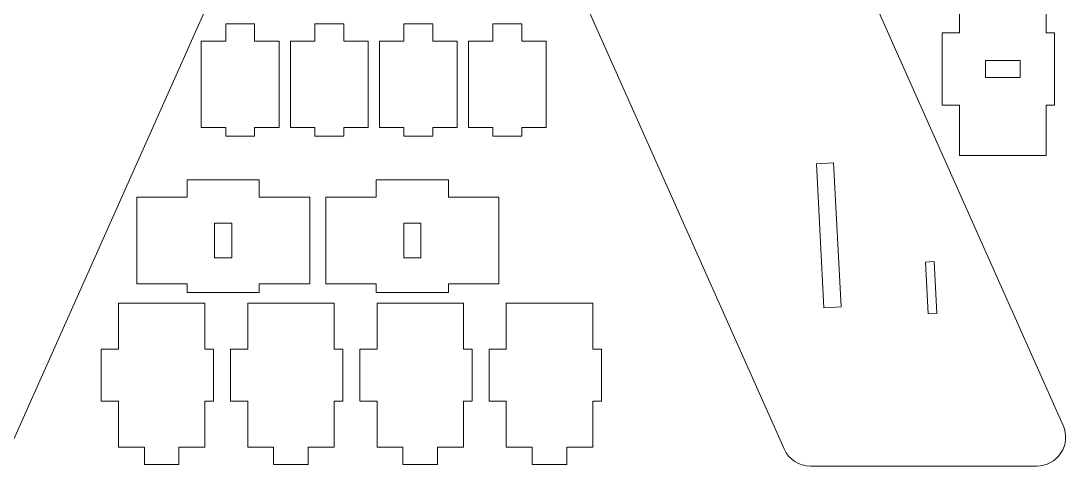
# Model space of a CAD drawing. Header units: millimetres. Extents: x -1167 to 258, y -149 to 849.
# Drawn here: x -128.4 to 234.6, y -149.2 to 5.3 of the extents above; entities that cross this region are included whole.
import ezdxf

# ---------------------------------------------------------------- set-up
doc = ezdxf.new("R2010")
doc.units = ezdxf.units.MM
doc.header["$MEASUREMENT"] = 0
doc.layers.add('Layer 1', color=7, linetype='Continuous')

msp = doc.modelspace()

# ---------------------------------------------------------------- linework, layer by layer
at = {"layer": 'Layer 1', "color": 230, "lineweight": 20}
for points, knots in [([(-287.4925, -28.1682), (-287.4925, -28.1682), (-421.8675, 273.3157), (-421.8675, 273.3157), (-421.8675, 273.3157), (-423.4747, 276.9218), (-427.0532, 279.2447), (-431.0013, 279.2447), (-431.0013, 279.2447), (-431.0013, 279.2447), (-509.5206, 279.2447), (-509.5206, 279.2447), (-509.5206, 279.2447), (-512.9075, 279.2447), (-516.0643, 277.5303), (-517.9084, 274.6894), (-517.9084, 274.6894), (-519.7525, 271.8485), (-520.0332, 268.2672), (-518.6544, 265.1736), (-518.6544, 265.1736), (-518.6544, 265.1736), (-336.5989, -143.2863), (-336.5989, -143.2863), (-336.5989, -143.2863), (-334.9916, -146.8924), (-331.4131, -149.2153), (-327.4651, -149.2153), (-327.4651, -149.2153), (-327.4651, -149.2153), (-247.5199, -149.2153), (-247.5199, -149.2153), (-247.5199, -149.2153), (-243.5719, -149.2153), (-239.9934, -146.8924), (-238.3861, -143.2863), (-238.3861, -143.2863), (-238.3861, -143.2863), (-56.3306, 265.1736), (-56.3306, 265.1736), (-56.3306, 265.1736), (-54.9518, 268.2672), (-55.2325, 271.8484), (-57.0766, 274.6894), (-57.0766, 274.6894), (-58.9207, 277.5303), (-62.0775, 279.2447), (-65.4644, 279.2447), (-65.4644, 279.2447), (-65.4644, 279.2447), (-143.9837, 279.2447), (-143.9837, 279.2447), (-143.9837, 279.2447), (-147.9318, 279.2447), (-151.5103, 276.9218), (-153.1175, 273.3157), (-153.1175, 273.3157), (-153.1175, 273.3157), (-287.4925, -28.1682), (-287.4925, -28.1682)], [0, 0, 0, 0, 0.0625, 0.0625, 0.0625, 0.0625, 0.125, 0.125, 0.125, 0.125, 0.1875, 0.1875, 0.1875, 0.1875, 0.25, 0.25, 0.25, 0.25, 0.3125, 0.3125, 0.3125, 0.3125, 0.375, 0.375, 0.375, 0.375, 0.4375, 0.4375, 0.4375, 0.4375, 0.5, 0.5, 0.5, 0.5, 0.5625, 0.5625, 0.5625, 0.5625, 0.625, 0.625, 0.625, 0.625, 0.6875, 0.6875, 0.6875, 0.6875, 0.75, 0.75, 0.75, 0.75, 0.8125, 0.8125, 0.8125, 0.8125, 0.875, 0.875, 0.875, 0.875, 1, 1, 1, 1]), ([(2.0676, 158.1976), (2.0676, 158.1976), (136.4426, -143.2863), (136.4426, -143.2863), (136.4426, -143.2863), (138.0498, -146.8924), (141.6283, -149.2153), (145.5764, -149.2153), (145.5764, -149.2153), (145.5764, -149.2153), (224.0957, -149.2153), (224.0957, -149.2153), (224.0957, -149.2153), (227.4826, -149.2153), (230.6394, -147.5009), (232.4835, -144.66), (232.4835, -144.66), (234.3276, -141.8191), (234.6083, -138.2378), (233.2295, -135.1442), (233.2295, -135.1442), (233.2295, -135.1442), (51.174, 273.3157), (51.174, 273.3157), (51.174, 273.3157), (49.5667, 276.9218), (45.9882, 279.2447), (42.0402, 279.2447), (42.0402, 279.2447), (42.0402, 279.2447), (-37.905, 279.2447), (-37.905, 279.2447), (-37.905, 279.2447), (-41.853, 279.2447), (-45.4315, 276.9218), (-47.0388, 273.3157), (-47.0388, 273.3157), (-47.0388, 273.3157), (-229.0943, -135.1442), (-229.0943, -135.1442), (-229.0943, -135.1442), (-230.4731, -138.2378), (-230.1924, -141.819), (-228.3483, -144.66), (-228.3483, -144.66), (-226.5042, -147.5009), (-223.3474, -149.2153), (-219.9605, -149.2153), (-219.9605, -149.2153), (-219.9605, -149.2153), (-141.4412, -149.2153), (-141.4412, -149.2153), (-141.4412, -149.2153), (-137.4931, -149.2153), (-133.9146, -146.8924), (-132.3074, -143.2863), (-132.3074, -143.2863), (-132.3074, -143.2863), (2.0676, 158.1976), (2.0676, 158.1976)], [0, 0, 0, 0, 0.0625, 0.0625, 0.0625, 0.0625, 0.125, 0.125, 0.125, 0.125, 0.1875, 0.1875, 0.1875, 0.1875, 0.25, 0.25, 0.25, 0.25, 0.3125, 0.3125, 0.3125, 0.3125, 0.375, 0.375, 0.375, 0.375, 0.4375, 0.4375, 0.4375, 0.4375, 0.5, 0.5, 0.5, 0.5, 0.5625, 0.5625, 0.5625, 0.5625, 0.625, 0.625, 0.625, 0.625, 0.6875, 0.6875, 0.6875, 0.6875, 0.75, 0.75, 0.75, 0.75, 0.8125, 0.8125, 0.8125, 0.8125, 0.875, 0.875, 0.875, 0.875, 1, 1, 1, 1]), ([(197.2987, -41.4216), (197.2987, -41.4216), (227.2987, -41.4216), (227.2987, -41.4216), (227.2987, -41.4216), (227.2987, -41.4216), (227.2987, -23.9216), (227.2987, -23.9216), (227.2987, -23.9216), (227.2987, -23.9216), (230.2987, -23.9216), (230.2987, -23.9216), (230.2987, -23.9216), (230.2987, -23.9216), (230.2987, 1.0784), (230.2987, 1.0784), (230.2987, 1.0784), (230.2987, 1.0784), (227.2987, 1.0784), (227.2987, 1.0784), (227.2987, 1.0784), (227.2987, 1.0784), (227.2987, 18.5784), (227.2987, 18.5784), (227.2987, 18.5784), (227.2987, 18.5784), (197.2987, 18.5784), (197.2987, 18.5784), (197.2987, 18.5784), (197.2987, 18.5784), (197.2987, 1.0784), (197.2987, 1.0784), (197.2987, 1.0784), (197.2987, 1.0784), (191.2987, 1.0784), (191.2987, 1.0784), (191.2987, 1.0784), (191.2987, 1.0784), (191.2987, -23.9216), (191.2987, -23.9216), (191.2987, -23.9216), (191.2987, -23.9216), (197.2987, -23.9216), (197.2987, -23.9216), (197.2987, -23.9216), (197.2987, -23.9216), (197.2987, -41.4216), (197.2987, -41.4216)], [0, 0, 0, 0, 0.07692308, 0.07692308, 0.07692308, 0.07692308, 0.15384615, 0.15384615, 0.15384615, 0.15384615, 0.23076923, 0.23076923, 0.23076923, 0.23076923, 0.30769231, 0.30769231, 0.30769231, 0.30769231, 0.38461538, 0.38461538, 0.38461538, 0.38461538, 0.46153846, 0.46153846, 0.46153846, 0.46153846, 0.53846154, 0.53846154, 0.53846154, 0.53846154, 0.61538462, 0.61538462, 0.61538462, 0.61538462, 0.69230769, 0.69230769, 0.69230769, 0.69230769, 0.76923077, 0.76923077, 0.76923077, 0.76923077, 0.84615385, 0.84615385, 0.84615385, 0.84615385, 1, 1, 1, 1]), ([(-65.7842, -1.7682), (-65.7842, -1.7682), (-65.7842, -31.7682), (-65.7842, -31.7682), (-65.7842, -31.7682), (-65.7842, -31.7682), (-57.2842, -31.7682), (-57.2842, -31.7682), (-57.2842, -31.7682), (-57.2842, -31.7682), (-57.2842, -34.7682), (-57.2842, -34.7682), (-57.2842, -34.7682), (-57.2842, -34.7682), (-47.2842, -34.7682), (-47.2842, -34.7682), (-47.2842, -34.7682), (-47.2842, -34.7682), (-47.2842, -31.7682), (-47.2842, -31.7682), (-47.2842, -31.7682), (-47.2842, -31.7682), (-38.7842, -31.7682), (-38.7842, -31.7682), (-38.7842, -31.7682), (-38.7842, -31.7682), (-38.7842, -1.7682), (-38.7842, -1.7682), (-38.7842, -1.7682), (-38.7842, -1.7682), (-47.2842, -1.7682), (-47.2842, -1.7682), (-47.2842, -1.7682), (-47.2842, -1.7682), (-47.2842, 4.2318), (-47.2842, 4.2318), (-47.2842, 4.2318), (-47.2842, 4.2318), (-57.2842, 4.2318), (-57.2842, 4.2318), (-57.2842, 4.2318), (-57.2842, 4.2318), (-57.2842, -1.7682), (-57.2842, -1.7682), (-57.2842, -1.7682), (-57.2842, -1.7682), (-65.7842, -1.7682), (-65.7842, -1.7682)], [0, 0, 0, 0, 0.07692308, 0.07692308, 0.07692308, 0.07692308, 0.15384615, 0.15384615, 0.15384615, 0.15384615, 0.23076923, 0.23076923, 0.23076923, 0.23076923, 0.30769231, 0.30769231, 0.30769231, 0.30769231, 0.38461538, 0.38461538, 0.38461538, 0.38461538, 0.46153846, 0.46153846, 0.46153846, 0.46153846, 0.53846154, 0.53846154, 0.53846154, 0.53846154, 0.61538462, 0.61538462, 0.61538462, 0.61538462, 0.69230769, 0.69230769, 0.69230769, 0.69230769, 0.76923077, 0.76923077, 0.76923077, 0.76923077, 0.84615385, 0.84615385, 0.84615385, 0.84615385, 1, 1, 1, 1]), ([(-34.8809, -1.7682), (-34.8809, -1.7682), (-34.8809, -31.7682), (-34.8809, -31.7682), (-34.8809, -31.7682), (-34.8809, -31.7682), (-26.3809, -31.7682), (-26.3809, -31.7682), (-26.3809, -31.7682), (-26.3809, -31.7682), (-26.3809, -34.7682), (-26.3809, -34.7682), (-26.3809, -34.7682), (-26.3809, -34.7682), (-16.3809, -34.7682), (-16.3809, -34.7682), (-16.3809, -34.7682), (-16.3809, -34.7682), (-16.3809, -31.7682), (-16.3809, -31.7682), (-16.3809, -31.7682), (-16.3809, -31.7682), (-7.8809, -31.7682), (-7.8809, -31.7682), (-7.8809, -31.7682), (-7.8809, -31.7682), (-7.8809, -1.7682), (-7.8809, -1.7682), (-7.8809, -1.7682), (-7.8809, -1.7682), (-16.3809, -1.7682), (-16.3809, -1.7682), (-16.3809, -1.7682), (-16.3809, -1.7682), (-16.3809, 4.2318), (-16.3809, 4.2318), (-16.3809, 4.2318), (-16.3809, 4.2318), (-26.3809, 4.2318), (-26.3809, 4.2318), (-26.3809, 4.2318), (-26.3809, 4.2318), (-26.3809, -1.7682), (-26.3809, -1.7682), (-26.3809, -1.7682), (-26.3809, -1.7682), (-34.8809, -1.7682), (-34.8809, -1.7682)], [0, 0, 0, 0, 0.07692308, 0.07692308, 0.07692308, 0.07692308, 0.15384615, 0.15384615, 0.15384615, 0.15384615, 0.23076923, 0.23076923, 0.23076923, 0.23076923, 0.30769231, 0.30769231, 0.30769231, 0.30769231, 0.38461538, 0.38461538, 0.38461538, 0.38461538, 0.46153846, 0.46153846, 0.46153846, 0.46153846, 0.53846154, 0.53846154, 0.53846154, 0.53846154, 0.61538462, 0.61538462, 0.61538462, 0.61538462, 0.69230769, 0.69230769, 0.69230769, 0.69230769, 0.76923077, 0.76923077, 0.76923077, 0.76923077, 0.84615385, 0.84615385, 0.84615385, 0.84615385, 1, 1, 1, 1]), ([(-3.9776, -1.7682), (-3.9776, -1.7682), (-3.9776, -31.7682), (-3.9776, -31.7682), (-3.9776, -31.7682), (-3.9776, -31.7682), (4.5224, -31.7682), (4.5224, -31.7682), (4.5224, -31.7682), (4.5224, -31.7682), (4.5224, -34.7682), (4.5224, -34.7682), (4.5224, -34.7682), (4.5224, -34.7682), (14.5224, -34.7682), (14.5224, -34.7682), (14.5224, -34.7682), (14.5224, -34.7682), (14.5224, -31.7682), (14.5224, -31.7682), (14.5224, -31.7682), (14.5224, -31.7682), (23.0224, -31.7682), (23.0224, -31.7682), (23.0224, -31.7682), (23.0224, -31.7682), (23.0224, -1.7682), (23.0224, -1.7682), (23.0224, -1.7682), (23.0224, -1.7682), (14.5224, -1.7682), (14.5224, -1.7682), (14.5224, -1.7682), (14.5224, -1.7682), (14.5224, 4.2318), (14.5224, 4.2318), (14.5224, 4.2318), (14.5224, 4.2318), (4.5224, 4.2318), (4.5224, 4.2318), (4.5224, 4.2318), (4.5224, 4.2318), (4.5224, -1.7682), (4.5224, -1.7682), (4.5224, -1.7682), (4.5224, -1.7682), (-3.9776, -1.7682), (-3.9776, -1.7682)], [0, 0, 0, 0, 0.07692308, 0.07692308, 0.07692308, 0.07692308, 0.15384615, 0.15384615, 0.15384615, 0.15384615, 0.23076923, 0.23076923, 0.23076923, 0.23076923, 0.30769231, 0.30769231, 0.30769231, 0.30769231, 0.38461538, 0.38461538, 0.38461538, 0.38461538, 0.46153846, 0.46153846, 0.46153846, 0.46153846, 0.53846154, 0.53846154, 0.53846154, 0.53846154, 0.61538462, 0.61538462, 0.61538462, 0.61538462, 0.69230769, 0.69230769, 0.69230769, 0.69230769, 0.76923077, 0.76923077, 0.76923077, 0.76923077, 0.84615385, 0.84615385, 0.84615385, 0.84615385, 1, 1, 1, 1]), ([(26.9257, -1.7682), (26.9257, -1.7682), (26.9257, -31.7682), (26.9257, -31.7682), (26.9257, -31.7682), (26.9257, -31.7682), (35.4257, -31.7682), (35.4257, -31.7682), (35.4257, -31.7682), (35.4257, -31.7682), (35.4257, -34.7682), (35.4257, -34.7682), (35.4257, -34.7682), (35.4257, -34.7682), (45.4257, -34.7682), (45.4257, -34.7682), (45.4257, -34.7682), (45.4257, -34.7682), (45.4257, -31.7682), (45.4257, -31.7682), (45.4257, -31.7682), (45.4257, -31.7682), (53.9257, -31.7682), (53.9257, -31.7682), (53.9257, -31.7682), (53.9257, -31.7682), (53.9257, -1.7682), (53.9257, -1.7682), (53.9257, -1.7682), (53.9257, -1.7682), (45.4257, -1.7682), (45.4257, -1.7682), (45.4257, -1.7682), (45.4257, -1.7682), (45.4257, 4.2318), (45.4257, 4.2318), (45.4257, 4.2318), (45.4257, 4.2318), (35.4257, 4.2318), (35.4257, 4.2318), (35.4257, 4.2318), (35.4257, 4.2318), (35.4257, -1.7682), (35.4257, -1.7682), (35.4257, -1.7682), (35.4257, -1.7682), (26.9257, -1.7682), (26.9257, -1.7682)], [0, 0, 0, 0, 0.07692308, 0.07692308, 0.07692308, 0.07692308, 0.15384615, 0.15384615, 0.15384615, 0.15384615, 0.23076923, 0.23076923, 0.23076923, 0.23076923, 0.30769231, 0.30769231, 0.30769231, 0.30769231, 0.38461538, 0.38461538, 0.38461538, 0.38461538, 0.46153846, 0.46153846, 0.46153846, 0.46153846, 0.53846154, 0.53846154, 0.53846154, 0.53846154, 0.61538462, 0.61538462, 0.61538462, 0.61538462, 0.69230769, 0.69230769, 0.69230769, 0.69230769, 0.76923077, 0.76923077, 0.76923077, 0.76923077, 0.84615385, 0.84615385, 0.84615385, 0.84615385, 1, 1, 1, 1]), ([(218.2987, -14.4216), (218.2987, -14.4216), (206.2987, -14.4216), (206.2987, -14.4216), (206.2987, -14.4216), (206.2987, -14.4216), (206.2987, -8.4216), (206.2987, -8.4216), (206.2987, -8.4216), (206.2987, -8.4216), (218.2987, -8.4216), (218.2987, -8.4216), (218.2987, -8.4216), (218.2987, -8.4216), (218.2987, -14.4216), (218.2987, -14.4216)], [0, 0, 0, 0, 0.2, 0.2, 0.2, 0.2, 0.4, 0.4, 0.4, 0.4, 0.6, 0.6, 0.6, 0.6, 1, 1, 1, 1]), ([(150.2358, -94.2632), (150.2358, -94.2632), (147.619, -44.3317), (147.619, -44.3317), (147.619, -44.3317), (147.619, -44.3317), (153.6108, -44.0177), (153.6108, -44.0177), (153.6108, -44.0177), (153.6108, -44.0177), (156.2276, -93.9492), (156.2276, -93.9492), (156.2276, -93.9492), (156.2276, -93.9492), (150.2358, -94.2632), (150.2358, -94.2632)], [0, 0, 0, 0, 0.2, 0.2, 0.2, 0.2, 0.4, 0.4, 0.4, 0.4, 0.6, 0.6, 0.6, 0.6, 1, 1, 1, 1]), ([(-88.1736, -55.9366), (-88.1736, -55.9366), (-88.1736, -85.9366), (-88.1736, -85.9366), (-88.1736, -85.9366), (-88.1736, -85.9366), (-70.6736, -85.9366), (-70.6736, -85.9366), (-70.6736, -85.9366), (-70.6736, -85.9366), (-70.6736, -88.9366), (-70.6736, -88.9366), (-70.6736, -88.9366), (-70.6736, -88.9366), (-45.6736, -88.9366), (-45.6736, -88.9366), (-45.6736, -88.9366), (-45.6736, -88.9366), (-45.6736, -85.9366), (-45.6736, -85.9366), (-45.6736, -85.9366), (-45.6736, -85.9366), (-28.1736, -85.9366), (-28.1736, -85.9366), (-28.1736, -85.9366), (-28.1736, -85.9366), (-28.1736, -55.9366), (-28.1736, -55.9366), (-28.1736, -55.9366), (-28.1736, -55.9366), (-45.6736, -55.9366), (-45.6736, -55.9366), (-45.6736, -55.9366), (-45.6736, -55.9366), (-45.6736, -49.9366), (-45.6736, -49.9366), (-45.6736, -49.9366), (-45.6736, -49.9366), (-70.6736, -49.9366), (-70.6736, -49.9366), (-70.6736, -49.9366), (-70.6736, -49.9366), (-70.6736, -55.9366), (-70.6736, -55.9366), (-70.6736, -55.9366), (-70.6736, -55.9366), (-88.1736, -55.9366), (-88.1736, -55.9366)], [0, 0, 0, 0, 0.07692308, 0.07692308, 0.07692308, 0.07692308, 0.15384615, 0.15384615, 0.15384615, 0.15384615, 0.23076923, 0.23076923, 0.23076923, 0.23076923, 0.30769231, 0.30769231, 0.30769231, 0.30769231, 0.38461538, 0.38461538, 0.38461538, 0.38461538, 0.46153846, 0.46153846, 0.46153846, 0.46153846, 0.53846154, 0.53846154, 0.53846154, 0.53846154, 0.61538462, 0.61538462, 0.61538462, 0.61538462, 0.69230769, 0.69230769, 0.69230769, 0.69230769, 0.76923077, 0.76923077, 0.76923077, 0.76923077, 0.84615385, 0.84615385, 0.84615385, 0.84615385, 1, 1, 1, 1]), ([(-22.5569, -55.9366), (-22.5569, -55.9366), (-22.5569, -85.9366), (-22.5569, -85.9366), (-22.5569, -85.9366), (-22.5569, -85.9366), (-5.0569, -85.9366), (-5.0569, -85.9366), (-5.0569, -85.9366), (-5.0569, -85.9366), (-5.0569, -88.9366), (-5.0569, -88.9366), (-5.0569, -88.9366), (-5.0569, -88.9366), (19.9431, -88.9366), (19.9431, -88.9366), (19.9431, -88.9366), (19.9431, -88.9366), (19.9431, -85.9366), (19.9431, -85.9366), (19.9431, -85.9366), (19.9431, -85.9366), (37.4431, -85.9366), (37.4431, -85.9366), (37.4431, -85.9366), (37.4431, -85.9366), (37.4431, -55.9366), (37.4431, -55.9366), (37.4431, -55.9366), (37.4431, -55.9366), (19.9431, -55.9366), (19.9431, -55.9366), (19.9431, -55.9366), (19.9431, -55.9366), (19.9431, -49.9366), (19.9431, -49.9366), (19.9431, -49.9366), (19.9431, -49.9366), (-5.0569, -49.9366), (-5.0569, -49.9366), (-5.0569, -49.9366), (-5.0569, -49.9366), (-5.0569, -55.9366), (-5.0569, -55.9366), (-5.0569, -55.9366), (-5.0569, -55.9366), (-22.5569, -55.9366), (-22.5569, -55.9366)], [0, 0, 0, 0, 0.07692308, 0.07692308, 0.07692308, 0.07692308, 0.15384615, 0.15384615, 0.15384615, 0.15384615, 0.23076923, 0.23076923, 0.23076923, 0.23076923, 0.30769231, 0.30769231, 0.30769231, 0.30769231, 0.38461538, 0.38461538, 0.38461538, 0.38461538, 0.46153846, 0.46153846, 0.46153846, 0.46153846, 0.53846154, 0.53846154, 0.53846154, 0.53846154, 0.61538462, 0.61538462, 0.61538462, 0.61538462, 0.69230769, 0.69230769, 0.69230769, 0.69230769, 0.76923077, 0.76923077, 0.76923077, 0.76923077, 0.84615385, 0.84615385, 0.84615385, 0.84615385, 1, 1, 1, 1]), ([(-61.1736, -76.9366), (-61.1736, -76.9366), (-61.1736, -64.9366), (-61.1736, -64.9366), (-61.1736, -64.9366), (-61.1736, -64.9366), (-55.1736, -64.9366), (-55.1736, -64.9366), (-55.1736, -64.9366), (-55.1736, -64.9366), (-55.1736, -76.9366), (-55.1736, -76.9366), (-55.1736, -76.9366), (-55.1736, -76.9366), (-61.1736, -76.9366), (-61.1736, -76.9366)], [0, 0, 0, 0, 0.2, 0.2, 0.2, 0.2, 0.4, 0.4, 0.4, 0.4, 0.6, 0.6, 0.6, 0.6, 1, 1, 1, 1]), ([(4.4431, -76.9366), (4.4431, -76.9366), (4.4431, -64.9366), (4.4431, -64.9366), (4.4431, -64.9366), (4.4431, -64.9366), (10.4431, -64.9366), (10.4431, -64.9366), (10.4431, -64.9366), (10.4431, -64.9366), (10.4431, -76.9366), (10.4431, -76.9366), (10.4431, -76.9366), (10.4431, -76.9366), (4.4431, -76.9366), (4.4431, -76.9366)], [0, 0, 0, 0, 0.2, 0.2, 0.2, 0.2, 0.4, 0.4, 0.4, 0.4, 0.6, 0.6, 0.6, 0.6, 1, 1, 1, 1]), ([(186.3958, -96.3736), (186.3958, -96.3736), (185.4538, -78.3983), (185.4538, -78.3983), (185.4538, -78.3983), (185.4538, -78.3983), (188.4497, -78.2413), (188.4497, -78.2413), (188.4497, -78.2413), (188.4497, -78.2413), (189.3917, -96.2166), (189.3917, -96.2166), (189.3917, -96.2166), (189.3917, -96.2166), (186.3958, -96.3736), (186.3958, -96.3736)], [0, 0, 0, 0, 0.2, 0.2, 0.2, 0.2, 0.4, 0.4, 0.4, 0.4, 0.6, 0.6, 0.6, 0.6, 1, 1, 1, 1]), ([(-64.5403, -92.6782), (-64.5403, -92.6782), (-94.5403, -92.6782), (-94.5403, -92.6782), (-94.5403, -92.6782), (-94.5403, -92.6782), (-94.5403, -108.6782), (-94.5403, -108.6782), (-94.5403, -108.6782), (-94.5403, -108.6782), (-100.5403, -108.6782), (-100.5403, -108.6782), (-100.5403, -108.6782), (-100.5403, -108.6782), (-100.5403, -126.6782), (-100.5403, -126.6782), (-100.5403, -126.6782), (-100.5403, -126.6782), (-94.5403, -126.6782), (-94.5403, -126.6782), (-94.5403, -126.6782), (-94.5403, -126.6782), (-94.5403, -142.6782), (-94.5403, -142.6782), (-94.5403, -142.6782), (-94.5403, -142.6782), (-85.5403, -142.6782), (-85.5403, -142.6782), (-85.5403, -142.6782), (-85.5403, -142.6782), (-85.5403, -148.6782), (-85.5403, -148.6782), (-85.5403, -148.6782), (-85.5403, -148.6782), (-73.5403, -148.6782), (-73.5403, -148.6782), (-73.5403, -148.6782), (-73.5403, -148.6782), (-73.5403, -142.6782), (-73.5403, -142.6782), (-73.5403, -142.6782), (-73.5403, -142.6782), (-64.5403, -142.6782), (-64.5403, -142.6782), (-64.5403, -142.6782), (-64.5403, -142.6782), (-64.5403, -126.6782), (-64.5403, -126.6782), (-64.5403, -126.6782), (-64.5403, -126.6782), (-61.5403, -126.6782), (-61.5403, -126.6782), (-61.5403, -126.6782), (-61.5403, -126.6782), (-61.5403, -108.6782), (-61.5403, -108.6782), (-61.5403, -108.6782), (-61.5403, -108.6782), (-64.5403, -108.6782), (-64.5403, -108.6782), (-64.5403, -108.6782), (-64.5403, -108.6782), (-64.5403, -92.6782), (-64.5403, -92.6782)], [0, 0, 0, 0, 0.05882353, 0.05882353, 0.05882353, 0.05882353, 0.11764706, 0.11764706, 0.11764706, 0.11764706, 0.17647059, 0.17647059, 0.17647059, 0.17647059, 0.23529412, 0.23529412, 0.23529412, 0.23529412, 0.29411765, 0.29411765, 0.29411765, 0.29411765, 0.35294118, 0.35294118, 0.35294118, 0.35294118, 0.41176471, 0.41176471, 0.41176471, 0.41176471, 0.47058824, 0.47058824, 0.47058824, 0.47058824, 0.52941176, 0.52941176, 0.52941176, 0.52941176, 0.58823529, 0.58823529, 0.58823529, 0.58823529, 0.64705882, 0.64705882, 0.64705882, 0.64705882, 0.70588235, 0.70588235, 0.70588235, 0.70588235, 0.76470588, 0.76470588, 0.76470588, 0.76470588, 0.82352941, 0.82352941, 0.82352941, 0.82352941, 0.88235294, 0.88235294, 0.88235294, 0.88235294, 1, 1, 1, 1]), ([(-19.6771, -92.6782), (-19.6771, -92.6782), (-49.6771, -92.6782), (-49.6771, -92.6782), (-49.6771, -92.6782), (-49.6771, -92.6782), (-49.6771, -108.6782), (-49.6771, -108.6782), (-49.6771, -108.6782), (-49.6771, -108.6782), (-55.6771, -108.6782), (-55.6771, -108.6782), (-55.6771, -108.6782), (-55.6771, -108.6782), (-55.6771, -126.6782), (-55.6771, -126.6782), (-55.6771, -126.6782), (-55.6771, -126.6782), (-49.6771, -126.6782), (-49.6771, -126.6782), (-49.6771, -126.6782), (-49.6771, -126.6782), (-49.6771, -142.6782), (-49.6771, -142.6782), (-49.6771, -142.6782), (-49.6771, -142.6782), (-40.6771, -142.6782), (-40.6771, -142.6782), (-40.6771, -142.6782), (-40.6771, -142.6782), (-40.6771, -148.6782), (-40.6771, -148.6782), (-40.6771, -148.6782), (-40.6771, -148.6782), (-28.6771, -148.6782), (-28.6771, -148.6782), (-28.6771, -148.6782), (-28.6771, -148.6782), (-28.6771, -142.6782), (-28.6771, -142.6782), (-28.6771, -142.6782), (-28.6771, -142.6782), (-19.6771, -142.6782), (-19.6771, -142.6782), (-19.6771, -142.6782), (-19.6771, -142.6782), (-19.6771, -126.6782), (-19.6771, -126.6782), (-19.6771, -126.6782), (-19.6771, -126.6782), (-16.6771, -126.6782), (-16.6771, -126.6782), (-16.6771, -126.6782), (-16.6771, -126.6782), (-16.6771, -108.6782), (-16.6771, -108.6782), (-16.6771, -108.6782), (-16.6771, -108.6782), (-19.6771, -108.6782), (-19.6771, -108.6782), (-19.6771, -108.6782), (-19.6771, -108.6782), (-19.6771, -92.6782), (-19.6771, -92.6782)], [0, 0, 0, 0, 0.05882353, 0.05882353, 0.05882353, 0.05882353, 0.11764706, 0.11764706, 0.11764706, 0.11764706, 0.17647059, 0.17647059, 0.17647059, 0.17647059, 0.23529412, 0.23529412, 0.23529412, 0.23529412, 0.29411765, 0.29411765, 0.29411765, 0.29411765, 0.35294118, 0.35294118, 0.35294118, 0.35294118, 0.41176471, 0.41176471, 0.41176471, 0.41176471, 0.47058824, 0.47058824, 0.47058824, 0.47058824, 0.52941176, 0.52941176, 0.52941176, 0.52941176, 0.58823529, 0.58823529, 0.58823529, 0.58823529, 0.64705882, 0.64705882, 0.64705882, 0.64705882, 0.70588235, 0.70588235, 0.70588235, 0.70588235, 0.76470588, 0.76470588, 0.76470588, 0.76470588, 0.82352941, 0.82352941, 0.82352941, 0.82352941, 0.88235294, 0.88235294, 0.88235294, 0.88235294, 1, 1, 1, 1]), ([(25.1861, -92.6782), (25.1861, -92.6782), (-4.8139, -92.6782), (-4.8139, -92.6782), (-4.8139, -92.6782), (-4.8139, -92.6782), (-4.8139, -108.6782), (-4.8139, -108.6782), (-4.8139, -108.6782), (-4.8139, -108.6782), (-10.8139, -108.6782), (-10.8139, -108.6782), (-10.8139, -108.6782), (-10.8139, -108.6782), (-10.8139, -126.6782), (-10.8139, -126.6782), (-10.8139, -126.6782), (-10.8139, -126.6782), (-4.8139, -126.6782), (-4.8139, -126.6782), (-4.8139, -126.6782), (-4.8139, -126.6782), (-4.8139, -142.6782), (-4.8139, -142.6782), (-4.8139, -142.6782), (-4.8139, -142.6782), (4.1861, -142.6782), (4.1861, -142.6782), (4.1861, -142.6782), (4.1861, -142.6782), (4.1861, -148.6782), (4.1861, -148.6782), (4.1861, -148.6782), (4.1861, -148.6782), (16.1861, -148.6782), (16.1861, -148.6782), (16.1861, -148.6782), (16.1861, -148.6782), (16.1861, -142.6782), (16.1861, -142.6782), (16.1861, -142.6782), (16.1861, -142.6782), (25.1861, -142.6782), (25.1861, -142.6782), (25.1861, -142.6782), (25.1861, -142.6782), (25.1861, -126.6782), (25.1861, -126.6782), (25.1861, -126.6782), (25.1861, -126.6782), (28.1861, -126.6782), (28.1861, -126.6782), (28.1861, -126.6782), (28.1861, -126.6782), (28.1861, -108.6782), (28.1861, -108.6782), (28.1861, -108.6782), (28.1861, -108.6782), (25.1861, -108.6782), (25.1861, -108.6782), (25.1861, -108.6782), (25.1861, -108.6782), (25.1861, -92.6782), (25.1861, -92.6782)], [0, 0, 0, 0, 0.05882353, 0.05882353, 0.05882353, 0.05882353, 0.11764706, 0.11764706, 0.11764706, 0.11764706, 0.17647059, 0.17647059, 0.17647059, 0.17647059, 0.23529412, 0.23529412, 0.23529412, 0.23529412, 0.29411765, 0.29411765, 0.29411765, 0.29411765, 0.35294118, 0.35294118, 0.35294118, 0.35294118, 0.41176471, 0.41176471, 0.41176471, 0.41176471, 0.47058824, 0.47058824, 0.47058824, 0.47058824, 0.52941176, 0.52941176, 0.52941176, 0.52941176, 0.58823529, 0.58823529, 0.58823529, 0.58823529, 0.64705882, 0.64705882, 0.64705882, 0.64705882, 0.70588235, 0.70588235, 0.70588235, 0.70588235, 0.76470588, 0.76470588, 0.76470588, 0.76470588, 0.82352941, 0.82352941, 0.82352941, 0.82352941, 0.88235294, 0.88235294, 0.88235294, 0.88235294, 1, 1, 1, 1]), ([(70.0493, -92.6782), (70.0493, -92.6782), (40.0493, -92.6782), (40.0493, -92.6782), (40.0493, -92.6782), (40.0493, -92.6782), (40.0493, -108.6782), (40.0493, -108.6782), (40.0493, -108.6782), (40.0493, -108.6782), (34.0493, -108.6782), (34.0493, -108.6782), (34.0493, -108.6782), (34.0493, -108.6782), (34.0493, -126.6782), (34.0493, -126.6782), (34.0493, -126.6782), (34.0493, -126.6782), (40.0493, -126.6782), (40.0493, -126.6782), (40.0493, -126.6782), (40.0493, -126.6782), (40.0493, -142.6782), (40.0493, -142.6782), (40.0493, -142.6782), (40.0493, -142.6782), (49.0493, -142.6782), (49.0493, -142.6782), (49.0493, -142.6782), (49.0493, -142.6782), (49.0493, -148.6782), (49.0493, -148.6782), (49.0493, -148.6782), (49.0493, -148.6782), (61.0493, -148.6782), (61.0493, -148.6782), (61.0493, -148.6782), (61.0493, -148.6782), (61.0493, -142.6782), (61.0493, -142.6782), (61.0493, -142.6782), (61.0493, -142.6782), (70.0493, -142.6782), (70.0493, -142.6782), (70.0493, -142.6782), (70.0493, -142.6782), (70.0493, -126.6782), (70.0493, -126.6782), (70.0493, -126.6782), (70.0493, -126.6782), (73.0493, -126.6782), (73.0493, -126.6782), (73.0493, -126.6782), (73.0493, -126.6782), (73.0493, -108.6782), (73.0493, -108.6782), (73.0493, -108.6782), (73.0493, -108.6782), (70.0493, -108.6782), (70.0493, -108.6782), (70.0493, -108.6782), (70.0493, -108.6782), (70.0493, -92.6782), (70.0493, -92.6782)], [0, 0, 0, 0, 0.05882353, 0.05882353, 0.05882353, 0.05882353, 0.11764706, 0.11764706, 0.11764706, 0.11764706, 0.17647059, 0.17647059, 0.17647059, 0.17647059, 0.23529412, 0.23529412, 0.23529412, 0.23529412, 0.29411765, 0.29411765, 0.29411765, 0.29411765, 0.35294118, 0.35294118, 0.35294118, 0.35294118, 0.41176471, 0.41176471, 0.41176471, 0.41176471, 0.47058824, 0.47058824, 0.47058824, 0.47058824, 0.52941176, 0.52941176, 0.52941176, 0.52941176, 0.58823529, 0.58823529, 0.58823529, 0.58823529, 0.64705882, 0.64705882, 0.64705882, 0.64705882, 0.70588235, 0.70588235, 0.70588235, 0.70588235, 0.76470588, 0.76470588, 0.76470588, 0.76470588, 0.82352941, 0.82352941, 0.82352941, 0.82352941, 0.88235294, 0.88235294, 0.88235294, 0.88235294, 1, 1, 1, 1])]:
    msp.add_open_spline(points, degree=3, knots=knots, dxfattribs=at)

doc.saveas('drawing.dxf')
